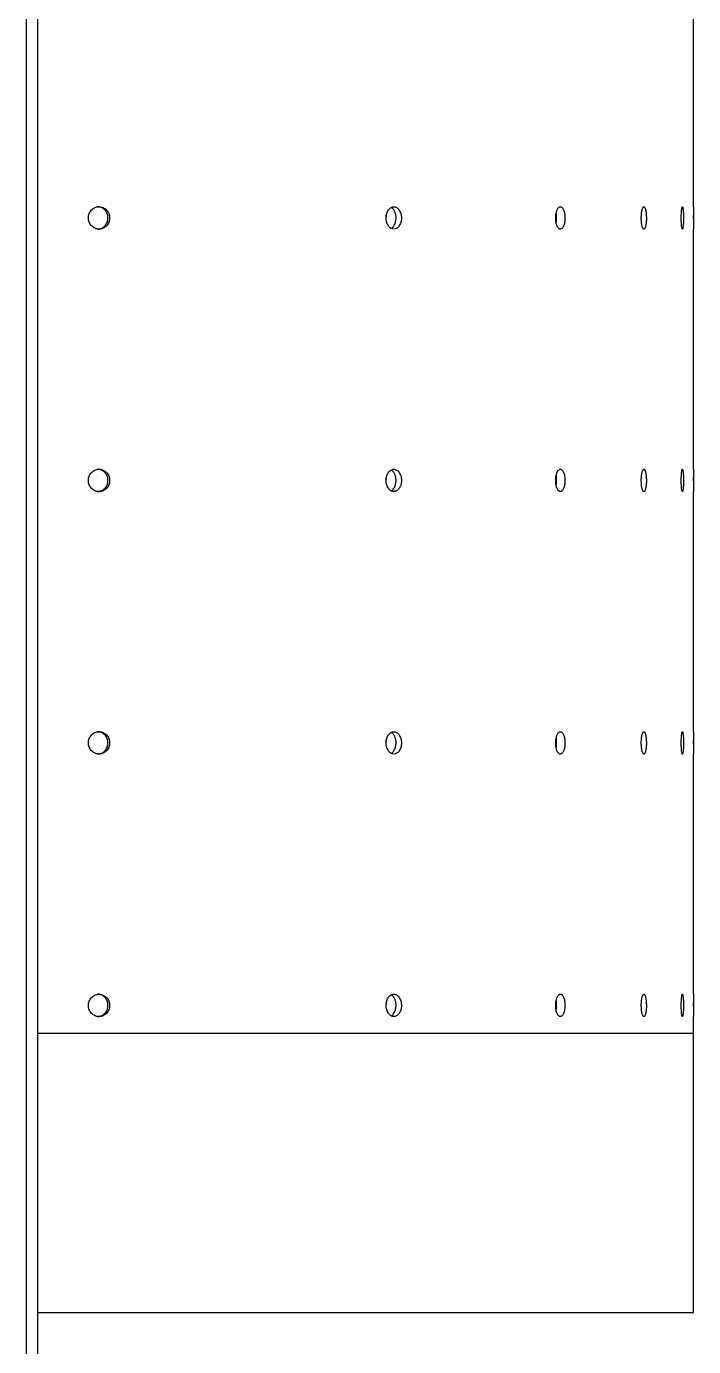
# Model space of a CAD drawing. Header units: millimetres. Extents: x -6549 to -609, y -17178 to -12978.
# Drawn here: x -3536.6 to -3417.1, y -14274.5 to -14038.1 of the extents above; entities that cross this region are included whole.
import ezdxf

# ---------------------------------------------------------------- set-up
doc = ezdxf.new("R2010")
doc.units = ezdxf.units.MM

# ---------------------------------------------------------------- blocks, each defined once
blk = doc.blocks.new('bok')
for p, q in [((-7829.73, -15417.95), (-7829.73, -14566.95)), ((-7827.73, -14566.95), (-7827.73, -15417.95)), ((-7710.23, -14981.95), (-7710.23, -14938.92)), ((-7818.62, -14984.05), (-7818.58, -14983.52)), ((-7765.29, -14984.02), (-7765.26, -14983.57)), ((-7734.92, -14984.02), (-7734.91, -14983.56)), ((-7710.23, -14984.05), (-7710.23, -14983.51)), ((-7816.7, -14985.9), (-7817.02, -14985.93)), ((-7710.23, -15028.95), (-7710.23, -14985.92)), ((-7818.62, -15031.05), (-7818.58, -15030.52)), ((-7765.29, -15031.02), (-7765.26, -15030.57)), ((-7734.92, -15031.02), (-7734.91, -15030.56)), ((-7710.23, -15031.05), (-7710.23, -15030.51)), ((-7816.7, -15032.9), (-7817.02, -15032.93)), ((-7710.23, -15075.95), (-7710.23, -15032.92)), ((-7818.62, -15078.05), (-7818.58, -15077.52)), ((-7765.29, -15078.02), (-7765.26, -15077.57)), ((-7734.92, -15078.02), (-7734.91, -15077.56)), ((-7710.23, -15078.05), (-7710.23, -15077.51)), ((-7816.7, -15079.9), (-7817.02, -15079.93)), ((-7710.23, -15122.95), (-7710.23, -15079.92)), ((-7818.62, -15125.05), (-7818.58, -15124.52)), ((-7765.29, -15125.02), (-7765.26, -15124.57)), ((-7734.92, -15125.02), (-7734.91, -15124.56)), ((-7710.23, -15125.05), (-7710.23, -15124.51)), ((-7816.7, -15126.9), (-7817.02, -15126.93)), ((-7710.23, -15129.95), (-7710.23, -15126.92)), ((-7827.73, -15129.95), (-7710.23, -15129.95)), ((-7710.23, -15179.95), (-7710.23, -15129.95)), ((-7827.73, -15179.95), (-7710.23, -15179.95))]:
    blk.add_line(p, q)
for points, knots in [([(-7818.63, -14983.95), (-7818.63, -14984.08), (-7818.62, -14984.22), (-7818.57, -14984.48), (-7818.53, -14984.6), (-7818.43, -14984.85), (-7818.37, -14984.96), (-7818.23, -14985.18), (-7818.15, -14985.28), (-7817.88, -14985.56), (-7817.67, -14985.71), (-7817.33, -14985.85), (-7817.21, -14985.89), (-7816.97, -14985.94), (-7816.84, -14985.95), (-7816.6, -14985.95), (-7816.47, -14985.94), (-7816.24, -14985.89), (-7816.12, -14985.85), (-7815.89, -14985.75), (-7815.78, -14985.69), (-7815.58, -14985.55), (-7815.48, -14985.47), (-7815.21, -14985.19), (-7815.07, -14984.97), (-7814.92, -14984.6), (-7814.89, -14984.48), (-7814.84, -14984.22), (-7814.82, -14984.08), (-7814.82, -14983.68), (-7814.87, -14983.42), (-7815.02, -14983.05), (-7815.08, -14982.94), (-7815.22, -14982.72), (-7815.3, -14982.62), (-7815.48, -14982.43), (-7815.57, -14982.35), (-7815.78, -14982.21), (-7815.89, -14982.15), (-7816.23, -14982), (-7816.47, -14981.95), (-7816.84, -14981.95), (-7816.97, -14981.96), (-7817.21, -14982.01), (-7817.33, -14982.05), (-7817.56, -14982.14), (-7817.66, -14982.2), (-7817.87, -14982.35), (-7817.97, -14982.43), (-7818.15, -14982.61), (-7818.23, -14982.71), (-7818.37, -14982.93), (-7818.43, -14983.05), (-7818.58, -14983.41), (-7818.63, -14983.68), (-7818.63, -14983.95)], [0, 0, 0, 0, 0.03125, 0.03125, 0.0625, 0.0625, 0.09375, 0.09375, 0.125, 0.125, 0.1875, 0.1875, 0.21875, 0.21875, 0.25, 0.25, 0.28125, 0.28125, 0.3125, 0.3125, 0.34375, 0.34375, 0.375, 0.375, 0.4375, 0.4375, 0.46875, 0.46875, 0.5, 0.5, 0.5625, 0.5625, 0.59375, 0.59375, 0.625, 0.625, 0.65625, 0.65625, 0.6875, 0.6875, 0.75, 0.75, 0.78125, 0.78125, 0.8125, 0.8125, 0.84375, 0.84375, 0.875, 0.875, 0.90625, 0.90625, 0.9375, 0.9375, 1, 1, 1, 1]), ([(-7817.02, -14985.93), (-7816.96, -14985.93), (-7816.69, -14985.97), (-7816.2, -14985.79), (-7815.65, -14985.39), (-7815.26, -14984.81), (-7815.09, -14984.15), (-7815.14, -14983.48), (-7815.38, -14982.88), (-7815.79, -14982.37), (-7816.34, -14982.06), (-7816.78, -14981.91), (-7817.01, -14981.95), (-7817.02, -14981.96)], [0, 0, 0, 0, 0.02889, 0.1415174, 0.2541529, 0.3640923, 0.4698109, 0.5720642, 0.6733582, 0.7764963, 0.8833162, 0.9939548, 1, 1, 1, 1]), ([(-7765.3, -14983.95), (-7765.3, -14984.09), (-7765.29, -14984.23), (-7765.25, -14984.5), (-7765.22, -14984.64), (-7765.1, -14985.01), (-7764.99, -14985.23), (-7764.79, -14985.5), (-7764.72, -14985.58), (-7764.58, -14985.71), (-7764.5, -14985.77), (-7764.26, -14985.91), (-7764.09, -14985.95), (-7763.75, -14985.95), (-7763.59, -14985.9), (-7763.27, -14985.72), (-7763.13, -14985.59), (-7762.93, -14985.32), (-7762.88, -14985.22), (-7762.77, -14985.01), (-7762.73, -14984.89), (-7762.65, -14984.64), (-7762.62, -14984.51), (-7762.58, -14984.24), (-7762.57, -14984.1), (-7762.57, -14983.81), (-7762.58, -14983.68), (-7762.62, -14983.4), (-7762.65, -14983.27), (-7762.72, -14983.02), (-7762.77, -14982.9), (-7762.87, -14982.68), (-7762.93, -14982.58), (-7763.06, -14982.4), (-7763.13, -14982.32), (-7763.27, -14982.19), (-7763.35, -14982.13), (-7763.51, -14982.04), (-7763.59, -14982.01), (-7763.75, -14981.96), (-7763.84, -14981.95), (-7764.01, -14981.95), (-7764.09, -14981.96), (-7764.26, -14982), (-7764.34, -14982.04), (-7764.5, -14982.13), (-7764.58, -14982.18), (-7764.72, -14982.32), (-7764.79, -14982.4), (-7764.93, -14982.58), (-7764.98, -14982.67), (-7765.09, -14982.89), (-7765.14, -14983.01), (-7765.22, -14983.26), (-7765.25, -14983.39), (-7765.29, -14983.66), (-7765.3, -14983.81), (-7765.3, -14983.95)], [0, 0, 0, 0, 0.03125, 0.03125, 0.0625, 0.0625, 0.125, 0.125, 0.15625, 0.15625, 0.1875, 0.1875, 0.25, 0.25, 0.3125, 0.3125, 0.375, 0.375, 0.40625, 0.40625, 0.4375, 0.4375, 0.46875, 0.46875, 0.5, 0.5, 0.53125, 0.53125, 0.5625, 0.5625, 0.59375, 0.59375, 0.625, 0.625, 0.65625, 0.65625, 0.6875, 0.6875, 0.71875, 0.71875, 0.75, 0.75, 0.78125, 0.78125, 0.8125, 0.8125, 0.84375, 0.84375, 0.875, 0.875, 0.90625, 0.90625, 0.9375, 0.9375, 0.96875, 0.96875, 1, 1, 1, 1]), ([(-7764.4, -14985.81), (-7764.39, -14985.81), (-7764.2, -14985.76), (-7763.91, -14985.4), (-7763.62, -14984.8), (-7763.51, -14984.11), (-7763.54, -14983.48), (-7763.69, -14982.92), (-7763.95, -14982.46), (-7764.2, -14982.17), (-7764.37, -14982.11), (-7764.41, -14982.1)], [0, 0, 0, 0, 0.014306, 0.184829, 0.340331, 0.473668, 0.591731, 0.706727, 0.828895, 0.965398, 1, 1, 1, 1]), ([(-7734.93, -14983.95), (-7734.93, -14984.09), (-7734.92, -14984.23), (-7734.89, -14984.5), (-7734.88, -14984.63), (-7734.81, -14985.01), (-7734.74, -14985.23), (-7734.62, -14985.5), (-7734.58, -14985.58), (-7734.49, -14985.71), (-7734.44, -14985.77), (-7734.34, -14985.86), (-7734.29, -14985.89), (-7734.19, -14985.94), (-7734.14, -14985.95), (-7733.99, -14985.95), (-7733.89, -14985.9), (-7733.7, -14985.72), (-7733.61, -14985.59), (-7733.49, -14985.32), (-7733.46, -14985.22), (-7733.39, -14985), (-7733.37, -14984.89), (-7733.32, -14984.64), (-7733.3, -14984.5), (-7733.28, -14984.24), (-7733.27, -14984.09), (-7733.27, -14983.68), (-7733.3, -14983.4), (-7733.36, -14983.02), (-7733.39, -14982.9), (-7733.46, -14982.68), (-7733.49, -14982.59), (-7733.61, -14982.32), (-7733.7, -14982.18), (-7733.84, -14982.04), (-7733.89, -14982.01), (-7733.99, -14981.96), (-7734.04, -14981.95), (-7734.14, -14981.95), (-7734.19, -14981.96), (-7734.29, -14982.01), (-7734.34, -14982.04), (-7734.44, -14982.13), (-7734.49, -14982.19), (-7734.58, -14982.32), (-7734.62, -14982.4), (-7734.7, -14982.58), (-7734.74, -14982.68), (-7734.8, -14982.9), (-7734.83, -14983.01), (-7734.88, -14983.26), (-7734.89, -14983.39), (-7734.92, -14983.67), (-7734.93, -14983.81), (-7734.93, -14983.95)], [0, 0, 0, 0, 0.03125, 0.03125, 0.0625, 0.0625, 0.125, 0.125, 0.15625, 0.15625, 0.1875, 0.1875, 0.21875, 0.21875, 0.25, 0.25, 0.3125, 0.3125, 0.375, 0.375, 0.40625, 0.40625, 0.4375, 0.4375, 0.46875, 0.46875, 0.5, 0.5, 0.5625, 0.5625, 0.59375, 0.59375, 0.625, 0.625, 0.6875, 0.6875, 0.71875, 0.71875, 0.75, 0.75, 0.78125, 0.78125, 0.8125, 0.8125, 0.84375, 0.84375, 0.875, 0.875, 0.90625, 0.90625, 0.9375, 0.9375, 0.96875, 0.96875, 1, 1, 1, 1]), ([(-7719.6, -14983.95), (-7719.6, -14984.09), (-7719.6, -14984.22), (-7719.58, -14984.48), (-7719.57, -14984.61), (-7719.54, -14984.98), (-7719.5, -14985.21), (-7719.44, -14985.48), (-7719.41, -14985.56), (-7719.36, -14985.7), (-7719.34, -14985.76), (-7719.28, -14985.85), (-7719.25, -14985.89), (-7719.2, -14985.94), (-7719.17, -14985.95), (-7719.11, -14985.95), (-7719.08, -14985.94), (-7719.02, -14985.89), (-7719, -14985.85), (-7718.94, -14985.76), (-7718.92, -14985.7), (-7718.87, -14985.56), (-7718.84, -14985.48), (-7718.78, -14985.2), (-7718.75, -14984.99), (-7718.71, -14984.61), (-7718.7, -14984.49), (-7718.69, -14984.22), (-7718.69, -14984.09), (-7718.69, -14983.68), (-7718.7, -14983.41), (-7718.73, -14983.04), (-7718.75, -14982.92), (-7718.78, -14982.7), (-7718.8, -14982.6), (-7718.84, -14982.42), (-7718.87, -14982.34), (-7718.92, -14982.2), (-7718.94, -14982.14), (-7719, -14982.05), (-7719.02, -14982.01), (-7719.08, -14981.96), (-7719.11, -14981.95), (-7719.17, -14981.95), (-7719.2, -14981.96), (-7719.25, -14982.01), (-7719.28, -14982.04), (-7719.34, -14982.14), (-7719.36, -14982.2), (-7719.41, -14982.34), (-7719.44, -14982.42), (-7719.48, -14982.6), (-7719.5, -14982.7), (-7719.53, -14982.92), (-7719.55, -14983.04), (-7719.59, -14983.4), (-7719.6, -14983.68), (-7719.6, -14983.95)], [0, 0, 0, 0, 0.03125, 0.03125, 0.0625, 0.0625, 0.125, 0.125, 0.15625, 0.15625, 0.1875, 0.1875, 0.21875, 0.21875, 0.25, 0.25, 0.28125, 0.28125, 0.3125, 0.3125, 0.34375, 0.34375, 0.375, 0.375, 0.4375, 0.4375, 0.46875, 0.46875, 0.5, 0.5, 0.5625, 0.5625, 0.59375, 0.59375, 0.625, 0.625, 0.65625, 0.65625, 0.6875, 0.6875, 0.71875, 0.71875, 0.75, 0.75, 0.78125, 0.78125, 0.8125, 0.8125, 0.84375, 0.84375, 0.875, 0.875, 0.90625, 0.90625, 0.9375, 0.9375, 1, 1, 1, 1]), ([(-7712.45, -14983.95), (-7712.45, -14984.08), (-7712.44, -14984.21), (-7712.44, -14984.47), (-7712.43, -14984.6), (-7712.42, -14984.84), (-7712.42, -14984.96), (-7712.4, -14985.18), (-7712.39, -14985.28), (-7712.36, -14985.55), (-7712.34, -14985.7), (-7712.3, -14985.85), (-7712.29, -14985.89), (-7712.26, -14985.94), (-7712.25, -14985.95), (-7712.23, -14985.95), (-7712.21, -14985.94), (-7712.19, -14985.89), (-7712.17, -14985.85), (-7712.15, -14985.75), (-7712.14, -14985.69), (-7712.12, -14985.54), (-7712.11, -14985.46), (-7712.09, -14985.28), (-7712.08, -14985.18), (-7712.07, -14984.96), (-7712.06, -14984.84), (-7712.05, -14984.6), (-7712.05, -14984.47), (-7712.04, -14984.22), (-7712.04, -14984.08), (-7712.04, -14983.69), (-7712.05, -14983.42), (-7712.07, -14982.94), (-7712.08, -14982.71), (-7712.11, -14982.44), (-7712.12, -14982.35), (-7712.14, -14982.21), (-7712.15, -14982.15), (-7712.17, -14982.05), (-7712.19, -14982.01), (-7712.21, -14981.96), (-7712.22, -14981.95), (-7712.25, -14981.95), (-7712.26, -14981.96), (-7712.29, -14982.01), (-7712.3, -14982.05), (-7712.33, -14982.15), (-7712.34, -14982.21), (-7712.36, -14982.35), (-7712.37, -14982.44), (-7712.39, -14982.62), (-7712.4, -14982.72), (-7712.42, -14982.94), (-7712.42, -14983.05), (-7712.44, -14983.42), (-7712.45, -14983.68), (-7712.45, -14983.95)], [0, 0, 0, 0, 0.03125, 0.03125, 0.0625, 0.0625, 0.09375, 0.09375, 0.125, 0.125, 0.1875, 0.1875, 0.21875, 0.21875, 0.25, 0.25, 0.28125, 0.28125, 0.3125, 0.3125, 0.34375, 0.34375, 0.375, 0.375, 0.40625, 0.40625, 0.4375, 0.4375, 0.46875, 0.46875, 0.5, 0.5, 0.5625, 0.5625, 0.625, 0.625, 0.65625, 0.65625, 0.6875, 0.6875, 0.71875, 0.71875, 0.75, 0.75, 0.78125, 0.78125, 0.8125, 0.8125, 0.84375, 0.84375, 0.875, 0.875, 0.90625, 0.90625, 0.9375, 0.9375, 1, 1, 1, 1]), ([(-7710.23, -14981.95), (-7710.23, -14981.95), (-7710.23, -14981.91), (-7710.23, -14982.05), (-7710.23, -14982.37), (-7710.23, -14982.89), (-7710.23, -14983.44), (-7710.23, -14983.81), (-7710.23, -14983.95)], [0, 0, 0, 0, 0.006965, 0.2216285, 0.4362915, 0.65096, 0.8656258, 1, 1, 1, 1]), ([(-7734.84, -14984.78), (-7734.83, -14984.77), (-7734.78, -14984.58), (-7734.76, -14984.11), (-7734.76, -14983.54), (-7734.82, -14983.24), (-7734.84, -14983.12)], [0, 0, 0, 0, 0.029188, 0.419606, 0.770115, 1, 1, 1, 1]), ([(-7710.23, -14983.95), (-7710.23, -14984.17), (-7710.23, -14984.62), (-7710.23, -14985.22), (-7710.23, -14985.67), (-7710.23, -14985.93), (-7710.23, -14985.92), (-7710.23, -14985.92)], [0, 0, 0, 0, 0.214834, 0.429671, 0.644509, 0.859347, 1, 1, 1, 1]), ([(-7818.63, -15030.95), (-7818.63, -15031.08), (-7818.62, -15031.22), (-7818.57, -15031.48), (-7818.53, -15031.6), (-7818.43, -15031.85), (-7818.37, -15031.96), (-7818.23, -15032.18), (-7818.15, -15032.28), (-7817.88, -15032.56), (-7817.67, -15032.71), (-7817.33, -15032.85), (-7817.21, -15032.89), (-7816.97, -15032.94), (-7816.84, -15032.95), (-7816.6, -15032.95), (-7816.47, -15032.94), (-7816.24, -15032.89), (-7816.12, -15032.85), (-7815.89, -15032.75), (-7815.78, -15032.69), (-7815.58, -15032.55), (-7815.48, -15032.47), (-7815.21, -15032.19), (-7815.07, -15031.97), (-7814.92, -15031.6), (-7814.89, -15031.48), (-7814.84, -15031.22), (-7814.82, -15031.08), (-7814.82, -15030.68), (-7814.87, -15030.42), (-7815.02, -15030.05), (-7815.08, -15029.94), (-7815.22, -15029.72), (-7815.3, -15029.62), (-7815.48, -15029.43), (-7815.57, -15029.35), (-7815.78, -15029.21), (-7815.89, -15029.15), (-7816.23, -15029), (-7816.47, -15028.95), (-7816.84, -15028.95), (-7816.97, -15028.96), (-7817.21, -15029.01), (-7817.33, -15029.05), (-7817.56, -15029.14), (-7817.66, -15029.2), (-7817.87, -15029.35), (-7817.97, -15029.43), (-7818.15, -15029.61), (-7818.23, -15029.71), (-7818.37, -15029.93), (-7818.43, -15030.05), (-7818.58, -15030.41), (-7818.63, -15030.68), (-7818.63, -15030.95)], [0, 0, 0, 0, 0.03125, 0.03125, 0.0625, 0.0625, 0.09375, 0.09375, 0.125, 0.125, 0.1875, 0.1875, 0.21875, 0.21875, 0.25, 0.25, 0.28125, 0.28125, 0.3125, 0.3125, 0.34375, 0.34375, 0.375, 0.375, 0.4375, 0.4375, 0.46875, 0.46875, 0.5, 0.5, 0.5625, 0.5625, 0.59375, 0.59375, 0.625, 0.625, 0.65625, 0.65625, 0.6875, 0.6875, 0.75, 0.75, 0.78125, 0.78125, 0.8125, 0.8125, 0.84375, 0.84375, 0.875, 0.875, 0.90625, 0.90625, 0.9375, 0.9375, 1, 1, 1, 1]), ([(-7817.02, -15032.93), (-7816.96, -15032.93), (-7816.69, -15032.97), (-7816.2, -15032.79), (-7815.65, -15032.39), (-7815.26, -15031.81), (-7815.09, -15031.15), (-7815.14, -15030.48), (-7815.38, -15029.88), (-7815.79, -15029.37), (-7816.34, -15029.06), (-7816.78, -15028.91), (-7817.01, -15028.95), (-7817.02, -15028.96)], [0, 0, 0, 0, 0.02889, 0.141517, 0.254153, 0.364091, 0.469809, 0.572062, 0.673356, 0.776496, 0.883316, 0.993954, 1, 1, 1, 1]), ([(-7765.3, -15030.95), (-7765.3, -15031.09), (-7765.29, -15031.23), (-7765.25, -15031.5), (-7765.22, -15031.64), (-7765.1, -15032.01), (-7764.99, -15032.23), (-7764.79, -15032.5), (-7764.72, -15032.58), (-7764.58, -15032.71), (-7764.5, -15032.77), (-7764.26, -15032.91), (-7764.09, -15032.95), (-7763.75, -15032.95), (-7763.59, -15032.9), (-7763.27, -15032.72), (-7763.13, -15032.59), (-7762.93, -15032.32), (-7762.88, -15032.22), (-7762.77, -15032.01), (-7762.73, -15031.89), (-7762.65, -15031.64), (-7762.62, -15031.51), (-7762.58, -15031.24), (-7762.57, -15031.1), (-7762.57, -15030.81), (-7762.58, -15030.68), (-7762.62, -15030.4), (-7762.65, -15030.27), (-7762.72, -15030.02), (-7762.77, -15029.9), (-7762.87, -15029.68), (-7762.93, -15029.58), (-7763.06, -15029.4), (-7763.13, -15029.32), (-7763.27, -15029.19), (-7763.35, -15029.13), (-7763.51, -15029.04), (-7763.59, -15029.01), (-7763.75, -15028.96), (-7763.84, -15028.95), (-7764.01, -15028.95), (-7764.09, -15028.96), (-7764.26, -15029), (-7764.34, -15029.04), (-7764.5, -15029.13), (-7764.58, -15029.18), (-7764.72, -15029.32), (-7764.79, -15029.4), (-7764.93, -15029.58), (-7764.98, -15029.67), (-7765.09, -15029.89), (-7765.14, -15030.01), (-7765.22, -15030.26), (-7765.25, -15030.39), (-7765.29, -15030.66), (-7765.3, -15030.81), (-7765.3, -15030.95)], [0, 0, 0, 0, 0.03125, 0.03125, 0.0625, 0.0625, 0.125, 0.125, 0.15625, 0.15625, 0.1875, 0.1875, 0.25, 0.25, 0.3125, 0.3125, 0.375, 0.375, 0.40625, 0.40625, 0.4375, 0.4375, 0.46875, 0.46875, 0.5, 0.5, 0.53125, 0.53125, 0.5625, 0.5625, 0.59375, 0.59375, 0.625, 0.625, 0.65625, 0.65625, 0.6875, 0.6875, 0.71875, 0.71875, 0.75, 0.75, 0.78125, 0.78125, 0.8125, 0.8125, 0.84375, 0.84375, 0.875, 0.875, 0.90625, 0.90625, 0.9375, 0.9375, 0.96875, 0.96875, 1, 1, 1, 1]), ([(-7764.4, -15032.81), (-7764.39, -15032.81), (-7764.2, -15032.76), (-7763.91, -15032.4), (-7763.62, -15031.8), (-7763.51, -15031.11), (-7763.54, -15030.48), (-7763.69, -15029.92), (-7763.95, -15029.46), (-7764.2, -15029.17), (-7764.37, -15029.11), (-7764.41, -15029.1)], [0, 0, 0, 0, 0.014306, 0.184829, 0.340331, 0.473667, 0.59173, 0.706727, 0.828894, 0.965397, 1, 1, 1, 1]), ([(-7734.93, -15030.95), (-7734.93, -15031.09), (-7734.92, -15031.23), (-7734.89, -15031.5), (-7734.88, -15031.63), (-7734.81, -15032.01), (-7734.74, -15032.23), (-7734.62, -15032.5), (-7734.58, -15032.58), (-7734.49, -15032.71), (-7734.44, -15032.77), (-7734.34, -15032.86), (-7734.29, -15032.89), (-7734.19, -15032.94), (-7734.14, -15032.95), (-7733.99, -15032.95), (-7733.89, -15032.9), (-7733.7, -15032.72), (-7733.61, -15032.59), (-7733.49, -15032.32), (-7733.46, -15032.22), (-7733.39, -15032), (-7733.37, -15031.89), (-7733.32, -15031.64), (-7733.3, -15031.5), (-7733.28, -15031.24), (-7733.27, -15031.09), (-7733.27, -15030.68), (-7733.3, -15030.4), (-7733.36, -15030.02), (-7733.39, -15029.9), (-7733.46, -15029.68), (-7733.49, -15029.59), (-7733.61, -15029.32), (-7733.7, -15029.18), (-7733.84, -15029.04), (-7733.89, -15029.01), (-7733.99, -15028.96), (-7734.04, -15028.95), (-7734.14, -15028.95), (-7734.19, -15028.96), (-7734.29, -15029.01), (-7734.34, -15029.04), (-7734.44, -15029.13), (-7734.49, -15029.19), (-7734.58, -15029.32), (-7734.62, -15029.4), (-7734.7, -15029.58), (-7734.74, -15029.68), (-7734.8, -15029.9), (-7734.83, -15030.01), (-7734.88, -15030.26), (-7734.89, -15030.39), (-7734.92, -15030.67), (-7734.93, -15030.81), (-7734.93, -15030.95)], [0, 0, 0, 0, 0.03125, 0.03125, 0.0625, 0.0625, 0.125, 0.125, 0.15625, 0.15625, 0.1875, 0.1875, 0.21875, 0.21875, 0.25, 0.25, 0.3125, 0.3125, 0.375, 0.375, 0.40625, 0.40625, 0.4375, 0.4375, 0.46875, 0.46875, 0.5, 0.5, 0.5625, 0.5625, 0.59375, 0.59375, 0.625, 0.625, 0.6875, 0.6875, 0.71875, 0.71875, 0.75, 0.75, 0.78125, 0.78125, 0.8125, 0.8125, 0.84375, 0.84375, 0.875, 0.875, 0.90625, 0.90625, 0.9375, 0.9375, 0.96875, 0.96875, 1, 1, 1, 1]), ([(-7734.84, -15031.79), (-7734.83, -15031.77), (-7734.78, -15031.58), (-7734.76, -15031.11), (-7734.76, -15030.54), (-7734.82, -15030.24), (-7734.84, -15030.12)], [0, 0, 0, 0, 0.029188, 0.419603, 0.770117, 1, 1, 1, 1]), ([(-7719.6, -15030.95), (-7719.6, -15031.09), (-7719.6, -15031.22), (-7719.58, -15031.48), (-7719.57, -15031.61), (-7719.54, -15031.98), (-7719.5, -15032.21), (-7719.44, -15032.48), (-7719.41, -15032.56), (-7719.36, -15032.7), (-7719.34, -15032.76), (-7719.28, -15032.85), (-7719.25, -15032.89), (-7719.2, -15032.94), (-7719.17, -15032.95), (-7719.11, -15032.95), (-7719.08, -15032.94), (-7719.02, -15032.89), (-7719, -15032.85), (-7718.94, -15032.76), (-7718.92, -15032.7), (-7718.87, -15032.56), (-7718.84, -15032.48), (-7718.78, -15032.2), (-7718.75, -15031.99), (-7718.71, -15031.61), (-7718.7, -15031.49), (-7718.69, -15031.22), (-7718.69, -15031.09), (-7718.69, -15030.68), (-7718.7, -15030.41), (-7718.73, -15030.04), (-7718.75, -15029.92), (-7718.78, -15029.7), (-7718.8, -15029.6), (-7718.84, -15029.42), (-7718.87, -15029.34), (-7718.92, -15029.2), (-7718.94, -15029.14), (-7719, -15029.05), (-7719.02, -15029.01), (-7719.08, -15028.96), (-7719.11, -15028.95), (-7719.17, -15028.95), (-7719.2, -15028.96), (-7719.25, -15029.01), (-7719.28, -15029.04), (-7719.34, -15029.14), (-7719.36, -15029.2), (-7719.41, -15029.34), (-7719.44, -15029.42), (-7719.48, -15029.6), (-7719.5, -15029.7), (-7719.53, -15029.92), (-7719.55, -15030.04), (-7719.59, -15030.4), (-7719.6, -15030.68), (-7719.6, -15030.95)], [0, 0, 0, 0, 0.03125, 0.03125, 0.0625, 0.0625, 0.125, 0.125, 0.15625, 0.15625, 0.1875, 0.1875, 0.21875, 0.21875, 0.25, 0.25, 0.28125, 0.28125, 0.3125, 0.3125, 0.34375, 0.34375, 0.375, 0.375, 0.4375, 0.4375, 0.46875, 0.46875, 0.5, 0.5, 0.5625, 0.5625, 0.59375, 0.59375, 0.625, 0.625, 0.65625, 0.65625, 0.6875, 0.6875, 0.71875, 0.71875, 0.75, 0.75, 0.78125, 0.78125, 0.8125, 0.8125, 0.84375, 0.84375, 0.875, 0.875, 0.90625, 0.90625, 0.9375, 0.9375, 1, 1, 1, 1]), ([(-7712.45, -15030.95), (-7712.45, -15031.08), (-7712.44, -15031.21), (-7712.44, -15031.47), (-7712.43, -15031.6), (-7712.42, -15031.84), (-7712.42, -15031.96), (-7712.4, -15032.18), (-7712.39, -15032.28), (-7712.36, -15032.55), (-7712.34, -15032.7), (-7712.3, -15032.85), (-7712.29, -15032.89), (-7712.26, -15032.94), (-7712.25, -15032.95), (-7712.23, -15032.95), (-7712.21, -15032.94), (-7712.19, -15032.89), (-7712.17, -15032.85), (-7712.15, -15032.75), (-7712.14, -15032.69), (-7712.12, -15032.54), (-7712.11, -15032.46), (-7712.09, -15032.28), (-7712.08, -15032.18), (-7712.07, -15031.96), (-7712.06, -15031.84), (-7712.05, -15031.6), (-7712.05, -15031.47), (-7712.04, -15031.22), (-7712.04, -15031.08), (-7712.04, -15030.69), (-7712.05, -15030.42), (-7712.07, -15029.94), (-7712.08, -15029.71), (-7712.11, -15029.44), (-7712.12, -15029.35), (-7712.14, -15029.21), (-7712.15, -15029.15), (-7712.17, -15029.05), (-7712.19, -15029.01), (-7712.21, -15028.96), (-7712.22, -15028.95), (-7712.25, -15028.95), (-7712.26, -15028.96), (-7712.29, -15029.01), (-7712.3, -15029.05), (-7712.33, -15029.15), (-7712.34, -15029.21), (-7712.36, -15029.35), (-7712.37, -15029.44), (-7712.39, -15029.62), (-7712.4, -15029.72), (-7712.42, -15029.94), (-7712.42, -15030.05), (-7712.44, -15030.42), (-7712.45, -15030.68), (-7712.45, -15030.95)], [0, 0, 0, 0, 0.03125, 0.03125, 0.0625, 0.0625, 0.09375, 0.09375, 0.125, 0.125, 0.1875, 0.1875, 0.21875, 0.21875, 0.25, 0.25, 0.28125, 0.28125, 0.3125, 0.3125, 0.34375, 0.34375, 0.375, 0.375, 0.40625, 0.40625, 0.4375, 0.4375, 0.46875, 0.46875, 0.5, 0.5, 0.5625, 0.5625, 0.625, 0.625, 0.65625, 0.65625, 0.6875, 0.6875, 0.71875, 0.71875, 0.75, 0.75, 0.78125, 0.78125, 0.8125, 0.8125, 0.84375, 0.84375, 0.875, 0.875, 0.90625, 0.90625, 0.9375, 0.9375, 1, 1, 1, 1]), ([(-7710.23, -15028.95), (-7710.23, -15028.95), (-7710.23, -15028.91), (-7710.23, -15029.05), (-7710.23, -15029.37), (-7710.23, -15029.89), (-7710.23, -15030.44), (-7710.23, -15030.81), (-7710.23, -15030.95)], [0, 0, 0, 0, 0.006965, 0.22163, 0.436294, 0.650959, 0.86563, 1, 1, 1, 1]), ([(-7710.23, -15030.95), (-7710.23, -15031.17), (-7710.23, -15031.62), (-7710.23, -15032.22), (-7710.23, -15032.67), (-7710.23, -15032.93), (-7710.23, -15032.92), (-7710.23, -15032.92)], [0, 0, 0, 0, 0.214838, 0.429674, 0.64451, 0.859348, 1, 1, 1, 1]), ([(-7818.63, -15077.95), (-7818.63, -15078.08), (-7818.62, -15078.22), (-7818.57, -15078.48), (-7818.53, -15078.6), (-7818.43, -15078.85), (-7818.37, -15078.96), (-7818.23, -15079.18), (-7818.15, -15079.28), (-7817.88, -15079.56), (-7817.67, -15079.71), (-7817.33, -15079.85), (-7817.21, -15079.89), (-7816.97, -15079.94), (-7816.84, -15079.95), (-7816.6, -15079.95), (-7816.47, -15079.94), (-7816.24, -15079.89), (-7816.12, -15079.85), (-7815.89, -15079.75), (-7815.78, -15079.69), (-7815.58, -15079.55), (-7815.48, -15079.47), (-7815.21, -15079.19), (-7815.07, -15078.97), (-7814.92, -15078.6), (-7814.89, -15078.48), (-7814.84, -15078.22), (-7814.82, -15078.08), (-7814.82, -15077.68), (-7814.87, -15077.42), (-7815.02, -15077.05), (-7815.08, -15076.94), (-7815.22, -15076.72), (-7815.3, -15076.62), (-7815.48, -15076.43), (-7815.57, -15076.35), (-7815.78, -15076.21), (-7815.89, -15076.15), (-7816.23, -15076), (-7816.47, -15075.95), (-7816.84, -15075.95), (-7816.97, -15075.96), (-7817.21, -15076.01), (-7817.33, -15076.05), (-7817.56, -15076.14), (-7817.66, -15076.2), (-7817.87, -15076.35), (-7817.97, -15076.43), (-7818.15, -15076.61), (-7818.23, -15076.71), (-7818.37, -15076.93), (-7818.43, -15077.05), (-7818.58, -15077.41), (-7818.63, -15077.68), (-7818.63, -15077.95)], [0, 0, 0, 0, 0.03125, 0.03125, 0.0625, 0.0625, 0.09375, 0.09375, 0.125, 0.125, 0.1875, 0.1875, 0.21875, 0.21875, 0.25, 0.25, 0.28125, 0.28125, 0.3125, 0.3125, 0.34375, 0.34375, 0.375, 0.375, 0.4375, 0.4375, 0.46875, 0.46875, 0.5, 0.5, 0.5625, 0.5625, 0.59375, 0.59375, 0.625, 0.625, 0.65625, 0.65625, 0.6875, 0.6875, 0.75, 0.75, 0.78125, 0.78125, 0.8125, 0.8125, 0.84375, 0.84375, 0.875, 0.875, 0.90625, 0.90625, 0.9375, 0.9375, 1, 1, 1, 1]), ([(-7817.02, -15079.93), (-7816.96, -15079.93), (-7816.69, -15079.97), (-7816.2, -15079.79), (-7815.65, -15079.39), (-7815.26, -15078.81), (-7815.09, -15078.15), (-7815.14, -15077.48), (-7815.38, -15076.88), (-7815.79, -15076.37), (-7816.34, -15076.06), (-7816.78, -15075.91), (-7817.01, -15075.95), (-7817.02, -15075.96)], [0, 0, 0, 0, 0.02889, 0.141517, 0.254153, 0.364092, 0.46981, 0.572063, 0.673357, 0.776496, 0.883316, 0.993955, 1, 1, 1, 1]), ([(-7765.3, -15077.95), (-7765.3, -15078.09), (-7765.29, -15078.23), (-7765.25, -15078.5), (-7765.22, -15078.64), (-7765.1, -15079.01), (-7764.99, -15079.23), (-7764.79, -15079.5), (-7764.72, -15079.58), (-7764.58, -15079.71), (-7764.5, -15079.77), (-7764.26, -15079.91), (-7764.09, -15079.95), (-7763.75, -15079.95), (-7763.59, -15079.9), (-7763.27, -15079.72), (-7763.13, -15079.59), (-7762.93, -15079.32), (-7762.88, -15079.22), (-7762.77, -15079.01), (-7762.73, -15078.89), (-7762.65, -15078.64), (-7762.62, -15078.51), (-7762.58, -15078.24), (-7762.57, -15078.1), (-7762.57, -15077.81), (-7762.58, -15077.68), (-7762.62, -15077.4), (-7762.65, -15077.27), (-7762.72, -15077.02), (-7762.77, -15076.9), (-7762.87, -15076.68), (-7762.93, -15076.58), (-7763.06, -15076.4), (-7763.13, -15076.32), (-7763.27, -15076.19), (-7763.35, -15076.13), (-7763.51, -15076.04), (-7763.59, -15076.01), (-7763.75, -15075.96), (-7763.84, -15075.95), (-7764.01, -15075.95), (-7764.09, -15075.96), (-7764.26, -15076), (-7764.34, -15076.04), (-7764.5, -15076.13), (-7764.58, -15076.18), (-7764.72, -15076.32), (-7764.79, -15076.4), (-7764.93, -15076.58), (-7764.98, -15076.67), (-7765.09, -15076.89), (-7765.14, -15077.01), (-7765.22, -15077.26), (-7765.25, -15077.39), (-7765.29, -15077.66), (-7765.3, -15077.81), (-7765.3, -15077.95)], [0, 0, 0, 0, 0.03125, 0.03125, 0.0625, 0.0625, 0.125, 0.125, 0.15625, 0.15625, 0.1875, 0.1875, 0.25, 0.25, 0.3125, 0.3125, 0.375, 0.375, 0.40625, 0.40625, 0.4375, 0.4375, 0.46875, 0.46875, 0.5, 0.5, 0.53125, 0.53125, 0.5625, 0.5625, 0.59375, 0.59375, 0.625, 0.625, 0.65625, 0.65625, 0.6875, 0.6875, 0.71875, 0.71875, 0.75, 0.75, 0.78125, 0.78125, 0.8125, 0.8125, 0.84375, 0.84375, 0.875, 0.875, 0.90625, 0.90625, 0.9375, 0.9375, 0.96875, 0.96875, 1, 1, 1, 1]), ([(-7764.4, -15079.81), (-7764.39, -15079.81), (-7764.2, -15079.76), (-7763.91, -15079.4), (-7763.62, -15078.8), (-7763.51, -15078.11), (-7763.54, -15077.48), (-7763.69, -15076.92), (-7763.95, -15076.46), (-7764.2, -15076.17), (-7764.37, -15076.11), (-7764.41, -15076.1)], [0, 0, 0, 0, 0.014306, 0.184829, 0.340331, 0.473669, 0.59173, 0.706727, 0.828894, 0.965398, 1, 1, 1, 1]), ([(-7734.93, -15077.95), (-7734.93, -15078.09), (-7734.92, -15078.23), (-7734.89, -15078.5), (-7734.88, -15078.63), (-7734.81, -15079.01), (-7734.74, -15079.23), (-7734.62, -15079.5), (-7734.58, -15079.58), (-7734.49, -15079.71), (-7734.44, -15079.77), (-7734.34, -15079.86), (-7734.29, -15079.89), (-7734.19, -15079.94), (-7734.14, -15079.95), (-7733.99, -15079.95), (-7733.89, -15079.9), (-7733.7, -15079.72), (-7733.61, -15079.59), (-7733.49, -15079.32), (-7733.46, -15079.22), (-7733.39, -15079), (-7733.37, -15078.89), (-7733.32, -15078.64), (-7733.3, -15078.5), (-7733.28, -15078.24), (-7733.27, -15078.09), (-7733.27, -15077.68), (-7733.3, -15077.4), (-7733.36, -15077.02), (-7733.39, -15076.9), (-7733.46, -15076.68), (-7733.49, -15076.59), (-7733.61, -15076.32), (-7733.7, -15076.18), (-7733.84, -15076.04), (-7733.89, -15076.01), (-7733.99, -15075.96), (-7734.04, -15075.95), (-7734.14, -15075.95), (-7734.19, -15075.96), (-7734.29, -15076.01), (-7734.34, -15076.04), (-7734.44, -15076.13), (-7734.49, -15076.19), (-7734.58, -15076.32), (-7734.62, -15076.4), (-7734.7, -15076.58), (-7734.74, -15076.68), (-7734.8, -15076.9), (-7734.83, -15077.01), (-7734.88, -15077.26), (-7734.89, -15077.39), (-7734.92, -15077.67), (-7734.93, -15077.81), (-7734.93, -15077.95)], [0, 0, 0, 0, 0.03125, 0.03125, 0.0625, 0.0625, 0.125, 0.125, 0.15625, 0.15625, 0.1875, 0.1875, 0.21875, 0.21875, 0.25, 0.25, 0.3125, 0.3125, 0.375, 0.375, 0.40625, 0.40625, 0.4375, 0.4375, 0.46875, 0.46875, 0.5, 0.5, 0.5625, 0.5625, 0.59375, 0.59375, 0.625, 0.625, 0.6875, 0.6875, 0.71875, 0.71875, 0.75, 0.75, 0.78125, 0.78125, 0.8125, 0.8125, 0.84375, 0.84375, 0.875, 0.875, 0.90625, 0.90625, 0.9375, 0.9375, 0.96875, 0.96875, 1, 1, 1, 1]), ([(-7734.84, -15078.79), (-7734.83, -15078.77), (-7734.78, -15078.58), (-7734.76, -15078.11), (-7734.76, -15077.54), (-7734.82, -15077.24), (-7734.84, -15077.12)], [0, 0, 0, 0, 0.029188, 0.419607, 0.770113, 1, 1, 1, 1]), ([(-7719.6, -15077.95), (-7719.6, -15078.09), (-7719.6, -15078.22), (-7719.58, -15078.48), (-7719.57, -15078.61), (-7719.54, -15078.98), (-7719.5, -15079.21), (-7719.44, -15079.48), (-7719.41, -15079.56), (-7719.36, -15079.7), (-7719.34, -15079.76), (-7719.28, -15079.85), (-7719.25, -15079.89), (-7719.2, -15079.94), (-7719.17, -15079.95), (-7719.11, -15079.95), (-7719.08, -15079.94), (-7719.02, -15079.89), (-7719, -15079.85), (-7718.94, -15079.76), (-7718.92, -15079.7), (-7718.87, -15079.56), (-7718.84, -15079.48), (-7718.78, -15079.2), (-7718.75, -15078.99), (-7718.71, -15078.61), (-7718.7, -15078.49), (-7718.69, -15078.22), (-7718.69, -15078.09), (-7718.69, -15077.68), (-7718.7, -15077.41), (-7718.73, -15077.04), (-7718.75, -15076.92), (-7718.78, -15076.7), (-7718.8, -15076.6), (-7718.84, -15076.42), (-7718.87, -15076.34), (-7718.92, -15076.2), (-7718.94, -15076.14), (-7719, -15076.05), (-7719.02, -15076.01), (-7719.08, -15075.96), (-7719.11, -15075.95), (-7719.17, -15075.95), (-7719.2, -15075.96), (-7719.25, -15076.01), (-7719.28, -15076.04), (-7719.34, -15076.14), (-7719.36, -15076.2), (-7719.41, -15076.34), (-7719.44, -15076.42), (-7719.48, -15076.6), (-7719.5, -15076.7), (-7719.53, -15076.92), (-7719.55, -15077.04), (-7719.59, -15077.4), (-7719.6, -15077.68), (-7719.6, -15077.95)], [0, 0, 0, 0, 0.03125, 0.03125, 0.0625, 0.0625, 0.125, 0.125, 0.15625, 0.15625, 0.1875, 0.1875, 0.21875, 0.21875, 0.25, 0.25, 0.28125, 0.28125, 0.3125, 0.3125, 0.34375, 0.34375, 0.375, 0.375, 0.4375, 0.4375, 0.46875, 0.46875, 0.5, 0.5, 0.5625, 0.5625, 0.59375, 0.59375, 0.625, 0.625, 0.65625, 0.65625, 0.6875, 0.6875, 0.71875, 0.71875, 0.75, 0.75, 0.78125, 0.78125, 0.8125, 0.8125, 0.84375, 0.84375, 0.875, 0.875, 0.90625, 0.90625, 0.9375, 0.9375, 1, 1, 1, 1]), ([(-7712.45, -15077.95), (-7712.45, -15078.08), (-7712.44, -15078.21), (-7712.44, -15078.47), (-7712.43, -15078.6), (-7712.42, -15078.84), (-7712.42, -15078.96), (-7712.4, -15079.18), (-7712.39, -15079.28), (-7712.36, -15079.55), (-7712.34, -15079.7), (-7712.3, -15079.85), (-7712.29, -15079.89), (-7712.26, -15079.94), (-7712.25, -15079.95), (-7712.23, -15079.95), (-7712.21, -15079.94), (-7712.19, -15079.89), (-7712.17, -15079.85), (-7712.15, -15079.75), (-7712.14, -15079.69), (-7712.12, -15079.54), (-7712.11, -15079.46), (-7712.09, -15079.28), (-7712.08, -15079.18), (-7712.07, -15078.96), (-7712.06, -15078.84), (-7712.05, -15078.6), (-7712.05, -15078.47), (-7712.04, -15078.22), (-7712.04, -15078.08), (-7712.04, -15077.69), (-7712.05, -15077.42), (-7712.07, -15076.94), (-7712.08, -15076.71), (-7712.11, -15076.44), (-7712.12, -15076.35), (-7712.14, -15076.21), (-7712.15, -15076.15), (-7712.17, -15076.05), (-7712.19, -15076.01), (-7712.21, -15075.96), (-7712.22, -15075.95), (-7712.25, -15075.95), (-7712.26, -15075.96), (-7712.29, -15076.01), (-7712.3, -15076.05), (-7712.33, -15076.15), (-7712.34, -15076.21), (-7712.36, -15076.35), (-7712.37, -15076.44), (-7712.39, -15076.62), (-7712.4, -15076.72), (-7712.42, -15076.94), (-7712.42, -15077.05), (-7712.44, -15077.42), (-7712.45, -15077.68), (-7712.45, -15077.95)], [0, 0, 0, 0, 0.03125, 0.03125, 0.0625, 0.0625, 0.09375, 0.09375, 0.125, 0.125, 0.1875, 0.1875, 0.21875, 0.21875, 0.25, 0.25, 0.28125, 0.28125, 0.3125, 0.3125, 0.34375, 0.34375, 0.375, 0.375, 0.40625, 0.40625, 0.4375, 0.4375, 0.46875, 0.46875, 0.5, 0.5, 0.5625, 0.5625, 0.625, 0.625, 0.65625, 0.65625, 0.6875, 0.6875, 0.71875, 0.71875, 0.75, 0.75, 0.78125, 0.78125, 0.8125, 0.8125, 0.84375, 0.84375, 0.875, 0.875, 0.90625, 0.90625, 0.9375, 0.9375, 1, 1, 1, 1]), ([(-7710.23, -15075.95), (-7710.23, -15075.95), (-7710.23, -15075.91), (-7710.23, -15076.05), (-7710.23, -15076.37), (-7710.23, -15076.89), (-7710.23, -15077.44), (-7710.23, -15077.81), (-7710.23, -15077.95)], [0, 0, 0, 0, 0.006965, 0.221629, 0.436293, 0.65096, 0.865628, 1, 1, 1, 1]), ([(-7710.23, -15077.95), (-7710.23, -15078.17), (-7710.23, -15078.62), (-7710.23, -15079.22), (-7710.23, -15079.67), (-7710.23, -15079.93), (-7710.23, -15079.92), (-7710.23, -15079.92)], [0, 0, 0, 0, 0.214836, 0.429671, 0.644509, 0.859347, 1, 1, 1, 1]), ([(-7818.63, -15124.95), (-7818.63, -15125.08), (-7818.62, -15125.22), (-7818.57, -15125.48), (-7818.53, -15125.6), (-7818.43, -15125.85), (-7818.37, -15125.96), (-7818.23, -15126.18), (-7818.15, -15126.28), (-7817.88, -15126.56), (-7817.67, -15126.71), (-7817.33, -15126.85), (-7817.21, -15126.89), (-7816.97, -15126.94), (-7816.84, -15126.95), (-7816.6, -15126.95), (-7816.47, -15126.94), (-7816.24, -15126.89), (-7816.12, -15126.85), (-7815.89, -15126.75), (-7815.78, -15126.69), (-7815.58, -15126.55), (-7815.48, -15126.47), (-7815.21, -15126.19), (-7815.07, -15125.97), (-7814.92, -15125.6), (-7814.89, -15125.48), (-7814.84, -15125.22), (-7814.82, -15125.08), (-7814.82, -15124.68), (-7814.87, -15124.42), (-7815.02, -15124.05), (-7815.08, -15123.94), (-7815.22, -15123.72), (-7815.3, -15123.62), (-7815.48, -15123.43), (-7815.57, -15123.35), (-7815.78, -15123.21), (-7815.89, -15123.15), (-7816.23, -15123), (-7816.47, -15122.95), (-7816.84, -15122.95), (-7816.97, -15122.96), (-7817.21, -15123.01), (-7817.33, -15123.05), (-7817.56, -15123.14), (-7817.66, -15123.2), (-7817.87, -15123.35), (-7817.97, -15123.43), (-7818.15, -15123.61), (-7818.23, -15123.71), (-7818.37, -15123.93), (-7818.43, -15124.05), (-7818.58, -15124.41), (-7818.63, -15124.68), (-7818.63, -15124.95)], [0, 0, 0, 0, 0.03125, 0.03125, 0.0625, 0.0625, 0.09375, 0.09375, 0.125, 0.125, 0.1875, 0.1875, 0.21875, 0.21875, 0.25, 0.25, 0.28125, 0.28125, 0.3125, 0.3125, 0.34375, 0.34375, 0.375, 0.375, 0.4375, 0.4375, 0.46875, 0.46875, 0.5, 0.5, 0.5625, 0.5625, 0.59375, 0.59375, 0.625, 0.625, 0.65625, 0.65625, 0.6875, 0.6875, 0.75, 0.75, 0.78125, 0.78125, 0.8125, 0.8125, 0.84375, 0.84375, 0.875, 0.875, 0.90625, 0.90625, 0.9375, 0.9375, 1, 1, 1, 1]), ([(-7817.02, -15126.93), (-7816.96, -15126.93), (-7816.69, -15126.97), (-7816.2, -15126.79), (-7815.65, -15126.39), (-7815.26, -15125.81), (-7815.09, -15125.15), (-7815.14, -15124.48), (-7815.38, -15123.88), (-7815.79, -15123.37), (-7816.34, -15123.06), (-7816.78, -15122.91), (-7817.01, -15122.95), (-7817.02, -15122.96)], [0, 0, 0, 0, 0.0288899, 0.1415171, 0.2541533, 0.3640912, 0.4698104, 0.572063, 0.673357, 0.7764964, 0.8833163, 0.9939548, 1, 1, 1, 1]), ([(-7765.3, -15124.95), (-7765.3, -15125.09), (-7765.29, -15125.23), (-7765.25, -15125.5), (-7765.22, -15125.64), (-7765.1, -15126.01), (-7764.99, -15126.23), (-7764.79, -15126.5), (-7764.72, -15126.58), (-7764.58, -15126.71), (-7764.5, -15126.77), (-7764.26, -15126.91), (-7764.09, -15126.95), (-7763.75, -15126.95), (-7763.59, -15126.9), (-7763.27, -15126.72), (-7763.13, -15126.59), (-7762.93, -15126.32), (-7762.88, -15126.22), (-7762.77, -15126.01), (-7762.73, -15125.89), (-7762.65, -15125.64), (-7762.62, -15125.51), (-7762.58, -15125.24), (-7762.57, -15125.1), (-7762.57, -15124.81), (-7762.58, -15124.68), (-7762.62, -15124.4), (-7762.65, -15124.27), (-7762.72, -15124.02), (-7762.77, -15123.9), (-7762.87, -15123.68), (-7762.93, -15123.58), (-7763.06, -15123.4), (-7763.13, -15123.32), (-7763.27, -15123.19), (-7763.35, -15123.13), (-7763.51, -15123.04), (-7763.59, -15123.01), (-7763.75, -15122.96), (-7763.84, -15122.95), (-7764.01, -15122.95), (-7764.09, -15122.96), (-7764.26, -15123), (-7764.34, -15123.04), (-7764.5, -15123.13), (-7764.58, -15123.18), (-7764.72, -15123.32), (-7764.79, -15123.4), (-7764.93, -15123.58), (-7764.98, -15123.67), (-7765.09, -15123.89), (-7765.14, -15124.01), (-7765.22, -15124.26), (-7765.25, -15124.39), (-7765.29, -15124.66), (-7765.3, -15124.81), (-7765.3, -15124.95)], [0, 0, 0, 0, 0.03125, 0.03125, 0.0625, 0.0625, 0.125, 0.125, 0.15625, 0.15625, 0.1875, 0.1875, 0.25, 0.25, 0.3125, 0.3125, 0.375, 0.375, 0.40625, 0.40625, 0.4375, 0.4375, 0.46875, 0.46875, 0.5, 0.5, 0.53125, 0.53125, 0.5625, 0.5625, 0.59375, 0.59375, 0.625, 0.625, 0.65625, 0.65625, 0.6875, 0.6875, 0.71875, 0.71875, 0.75, 0.75, 0.78125, 0.78125, 0.8125, 0.8125, 0.84375, 0.84375, 0.875, 0.875, 0.90625, 0.90625, 0.9375, 0.9375, 0.96875, 0.96875, 1, 1, 1, 1]), ([(-7764.4, -15126.81), (-7764.39, -15126.81), (-7764.2, -15126.76), (-7763.91, -15126.4), (-7763.62, -15125.8), (-7763.51, -15125.11), (-7763.54, -15124.48), (-7763.69, -15123.92), (-7763.95, -15123.46), (-7764.2, -15123.17), (-7764.37, -15123.11), (-7764.41, -15123.1)], [0, 0, 0, 0, 0.014306, 0.184829, 0.340331, 0.473668, 0.591731, 0.706727, 0.828894, 0.965398, 1, 1, 1, 1]), ([(-7734.93, -15124.95), (-7734.93, -15125.09), (-7734.92, -15125.23), (-7734.89, -15125.5), (-7734.88, -15125.63), (-7734.81, -15126.01), (-7734.74, -15126.23), (-7734.62, -15126.5), (-7734.58, -15126.58), (-7734.49, -15126.71), (-7734.44, -15126.77), (-7734.34, -15126.86), (-7734.29, -15126.89), (-7734.19, -15126.94), (-7734.14, -15126.95), (-7733.99, -15126.95), (-7733.89, -15126.9), (-7733.7, -15126.72), (-7733.61, -15126.59), (-7733.49, -15126.32), (-7733.46, -15126.22), (-7733.39, -15126), (-7733.37, -15125.89), (-7733.32, -15125.64), (-7733.3, -15125.5), (-7733.28, -15125.24), (-7733.27, -15125.09), (-7733.27, -15124.68), (-7733.3, -15124.4), (-7733.36, -15124.02), (-7733.39, -15123.9), (-7733.46, -15123.68), (-7733.49, -15123.59), (-7733.61, -15123.32), (-7733.7, -15123.18), (-7733.84, -15123.04), (-7733.89, -15123.01), (-7733.99, -15122.96), (-7734.04, -15122.95), (-7734.14, -15122.95), (-7734.19, -15122.96), (-7734.29, -15123.01), (-7734.34, -15123.04), (-7734.44, -15123.13), (-7734.49, -15123.19), (-7734.58, -15123.32), (-7734.62, -15123.4), (-7734.7, -15123.58), (-7734.74, -15123.68), (-7734.8, -15123.9), (-7734.83, -15124.01), (-7734.88, -15124.26), (-7734.89, -15124.39), (-7734.92, -15124.67), (-7734.93, -15124.81), (-7734.93, -15124.95)], [0, 0, 0, 0, 0.03125, 0.03125, 0.0625, 0.0625, 0.125, 0.125, 0.15625, 0.15625, 0.1875, 0.1875, 0.21875, 0.21875, 0.25, 0.25, 0.3125, 0.3125, 0.375, 0.375, 0.40625, 0.40625, 0.4375, 0.4375, 0.46875, 0.46875, 0.5, 0.5, 0.5625, 0.5625, 0.59375, 0.59375, 0.625, 0.625, 0.6875, 0.6875, 0.71875, 0.71875, 0.75, 0.75, 0.78125, 0.78125, 0.8125, 0.8125, 0.84375, 0.84375, 0.875, 0.875, 0.90625, 0.90625, 0.9375, 0.9375, 0.96875, 0.96875, 1, 1, 1, 1]), ([(-7734.84, -15125.79), (-7734.83, -15125.77), (-7734.78, -15125.58), (-7734.76, -15125.11), (-7734.76, -15124.54), (-7734.82, -15124.24), (-7734.84, -15124.12)], [0, 0, 0, 0, 0.029186, 0.419606, 0.770114, 1, 1, 1, 1]), ([(-7719.6, -15124.95), (-7719.6, -15125.09), (-7719.6, -15125.22), (-7719.58, -15125.48), (-7719.57, -15125.61), (-7719.54, -15125.98), (-7719.5, -15126.21), (-7719.44, -15126.48), (-7719.41, -15126.56), (-7719.36, -15126.7), (-7719.34, -15126.76), (-7719.28, -15126.85), (-7719.25, -15126.89), (-7719.2, -15126.94), (-7719.17, -15126.95), (-7719.11, -15126.95), (-7719.08, -15126.94), (-7719.02, -15126.89), (-7719, -15126.85), (-7718.94, -15126.76), (-7718.92, -15126.7), (-7718.87, -15126.56), (-7718.84, -15126.48), (-7718.78, -15126.2), (-7718.75, -15125.99), (-7718.71, -15125.61), (-7718.7, -15125.49), (-7718.69, -15125.22), (-7718.69, -15125.09), (-7718.69, -15124.68), (-7718.7, -15124.41), (-7718.73, -15124.04), (-7718.75, -15123.92), (-7718.78, -15123.7), (-7718.8, -15123.6), (-7718.84, -15123.42), (-7718.87, -15123.34), (-7718.92, -15123.2), (-7718.94, -15123.14), (-7719, -15123.05), (-7719.02, -15123.01), (-7719.08, -15122.96), (-7719.11, -15122.95), (-7719.17, -15122.95), (-7719.2, -15122.96), (-7719.25, -15123.01), (-7719.28, -15123.04), (-7719.34, -15123.14), (-7719.36, -15123.2), (-7719.41, -15123.34), (-7719.44, -15123.42), (-7719.48, -15123.6), (-7719.5, -15123.7), (-7719.53, -15123.92), (-7719.55, -15124.04), (-7719.59, -15124.4), (-7719.6, -15124.68), (-7719.6, -15124.95)], [0, 0, 0, 0, 0.03125, 0.03125, 0.0625, 0.0625, 0.125, 0.125, 0.15625, 0.15625, 0.1875, 0.1875, 0.21875, 0.21875, 0.25, 0.25, 0.28125, 0.28125, 0.3125, 0.3125, 0.34375, 0.34375, 0.375, 0.375, 0.4375, 0.4375, 0.46875, 0.46875, 0.5, 0.5, 0.5625, 0.5625, 0.59375, 0.59375, 0.625, 0.625, 0.65625, 0.65625, 0.6875, 0.6875, 0.71875, 0.71875, 0.75, 0.75, 0.78125, 0.78125, 0.8125, 0.8125, 0.84375, 0.84375, 0.875, 0.875, 0.90625, 0.90625, 0.9375, 0.9375, 1, 1, 1, 1]), ([(-7712.45, -15124.95), (-7712.45, -15125.08), (-7712.44, -15125.21), (-7712.44, -15125.47), (-7712.43, -15125.6), (-7712.42, -15125.84), (-7712.42, -15125.96), (-7712.4, -15126.18), (-7712.39, -15126.28), (-7712.36, -15126.55), (-7712.34, -15126.7), (-7712.3, -15126.85), (-7712.29, -15126.89), (-7712.26, -15126.94), (-7712.25, -15126.95), (-7712.23, -15126.95), (-7712.21, -15126.94), (-7712.19, -15126.89), (-7712.17, -15126.85), (-7712.15, -15126.75), (-7712.14, -15126.69), (-7712.12, -15126.54), (-7712.11, -15126.46), (-7712.09, -15126.28), (-7712.08, -15126.18), (-7712.07, -15125.96), (-7712.06, -15125.84), (-7712.05, -15125.6), (-7712.05, -15125.47), (-7712.04, -15125.22), (-7712.04, -15125.08), (-7712.04, -15124.69), (-7712.05, -15124.42), (-7712.07, -15123.94), (-7712.08, -15123.71), (-7712.11, -15123.44), (-7712.12, -15123.35), (-7712.14, -15123.21), (-7712.15, -15123.15), (-7712.17, -15123.05), (-7712.19, -15123.01), (-7712.21, -15122.96), (-7712.22, -15122.95), (-7712.25, -15122.95), (-7712.26, -15122.96), (-7712.29, -15123.01), (-7712.3, -15123.05), (-7712.33, -15123.15), (-7712.34, -15123.21), (-7712.36, -15123.35), (-7712.37, -15123.44), (-7712.39, -15123.62), (-7712.4, -15123.72), (-7712.42, -15123.94), (-7712.42, -15124.05), (-7712.44, -15124.42), (-7712.45, -15124.68), (-7712.45, -15124.95)], [0, 0, 0, 0, 0.03125, 0.03125, 0.0625, 0.0625, 0.09375, 0.09375, 0.125, 0.125, 0.1875, 0.1875, 0.21875, 0.21875, 0.25, 0.25, 0.28125, 0.28125, 0.3125, 0.3125, 0.34375, 0.34375, 0.375, 0.375, 0.40625, 0.40625, 0.4375, 0.4375, 0.46875, 0.46875, 0.5, 0.5, 0.5625, 0.5625, 0.625, 0.625, 0.65625, 0.65625, 0.6875, 0.6875, 0.71875, 0.71875, 0.75, 0.75, 0.78125, 0.78125, 0.8125, 0.8125, 0.84375, 0.84375, 0.875, 0.875, 0.90625, 0.90625, 0.9375, 0.9375, 1, 1, 1, 1]), ([(-7710.23, -15122.95), (-7710.23, -15122.95), (-7710.23, -15122.91), (-7710.23, -15123.05), (-7710.23, -15123.37), (-7710.23, -15123.89), (-7710.23, -15124.44), (-7710.23, -15124.81), (-7710.23, -15124.95)], [0, 0, 0, 0, 0.006965, 0.221629, 0.436293, 0.650961, 0.865628, 1, 1, 1, 1]), ([(-7710.23, -15124.95), (-7710.23, -15125.17), (-7710.23, -15125.62), (-7710.23, -15126.22), (-7710.23, -15126.67), (-7710.23, -15126.93), (-7710.23, -15126.92), (-7710.23, -15126.92)], [0, 0, 0, 0, 0.2148358, 0.4296717, 0.644509, 0.8593476, 1, 1, 1, 1])]:
    blk.add_open_spline(points, degree=3, knots=knots)

msp = doc.modelspace()

# ---------------------------------------------------------------- block references
msp.add_blockref('bok', (4293.12, 911.52))

doc.saveas('drawing.dxf')
